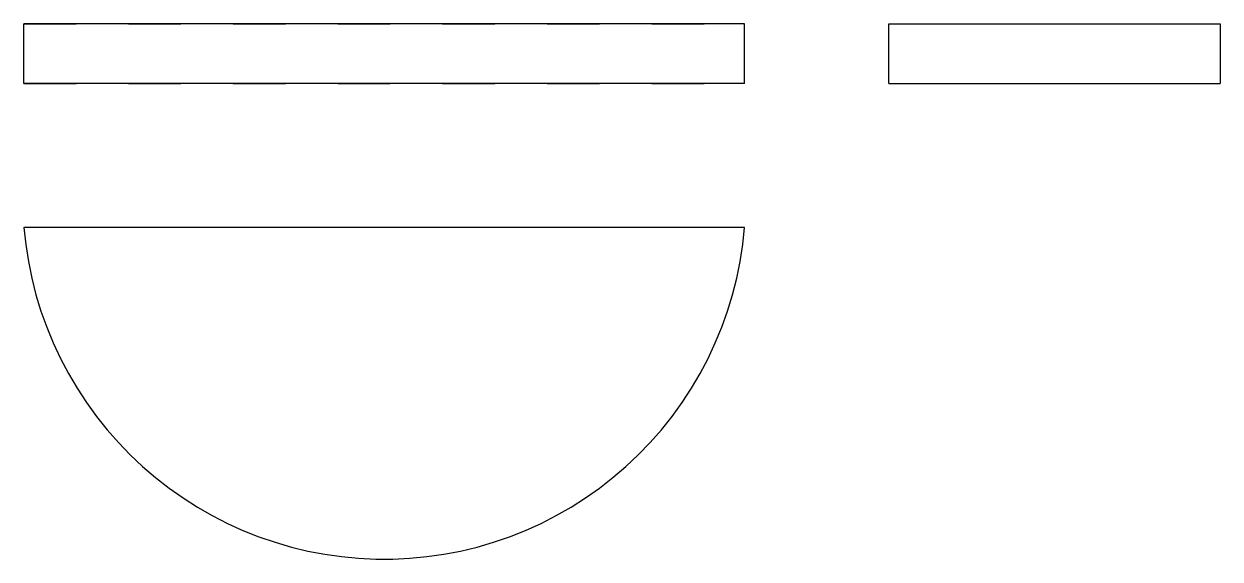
# Model space of a CAD drawing. Extents: x 0 to 2.29, y 0 to 1.02.
import ezdxf

# ---------------------------------------------------------------- set-up
doc = ezdxf.new("R2010")
doc.units = 0
doc.linetypes.add('HIDDEN', pattern=[0.068859, 0.045929, -0.02293])
for name, color, linetype in [('FRONT', 7, 'CONTINUOUS'), ('FRONT_HID', 7, 'HIDDEN'), ('LEFT', 7, 'CONTINUOUS'), ('TOP', 7, 'CONTINUOUS')]:
    doc.layers.add(name, color=color, linetype=linetype)

msp = doc.modelspace()

# ---------------------------------------------------------------- linework, layer by layer
at = {"layer": 'FRONT'}
for p, q in [((0, 0.908567), (0, 1.022184)), ((0.113617, 1.022184), (0, 1.022184)), ((0.471682, 1.022184), (0.113617, 1.022184)), ((0.585298, 1.022184), (0.471682, 1.022184)), ((0.906689, 1.022184), (0.585298, 1.022184)), ((1.020306, 1.022184), (0.906689, 1.022184)), ((1.263556, 1.022184), (1.020306, 1.022184)), ((1.377172, 1.022184), (1.263556, 1.022184)), ((1.377172, 0.908567), (1.377172, 1.022184)), ((0.113617, 0.908567), (0, 0.908567)), ((0.471682, 0.908567), (0.113617, 0.908567)), ((0.585298, 0.908567), (0.471682, 0.908567)), ((0.906689, 0.908567), (0.585298, 0.908567)), ((1.020306, 0.908567), (0.906689, 0.908567)), ((1.263556, 0.908567), (1.020306, 0.908567)), ((1.377172, 0.908567), (1.263556, 0.908567))]:
    msp.add_line(p, q, dxfattribs=at)
at = {"layer": 'FRONT_HID', "linetype": 'HIDDEN'}
for p, q in [((0, 1.022184), (1.377172, 1.022184)), ((0, 0.908567), (1.377172, 0.908567))]:
    msp.add_line(p, q, dxfattribs=at)
at = {"layer": 'LEFT'}
for p, q in [((1.652607, 1.022184), (2.285932, 1.022184)), ((1.652607, 0.908567), (1.652607, 1.022184)), ((2.285932, 1.022184), (2.285932, 0.908567)), ((1.652607, 0.908567), (2.285932, 0.908567))]:
    msp.add_line(p, q, dxfattribs=at)
at = {"layer": 'TOP'}
for p, q in [((0, 0.633133), (0.003489, 0.600698)), ((0.113617, 0.633133), (0, 0.633133)), ((0.471682, 0.633133), (0.113617, 0.633133)), ((0.585298, 0.633133), (0.471682, 0.633133)), ((0.906689, 0.633133), (0.585298, 0.633133)), ((1.020306, 0.633133), (0.906689, 0.633133)), ((1.263556, 0.633133), (1.020306, 0.633133)), ((1.377172, 0.633133), (1.263556, 0.633133)), ((1.373683, 0.600698), (1.377172, 0.633133)), ((0.003489, 0.600698), (0.008505, 0.568465)), ((1.368667, 0.568465), (1.373683, 0.600698)), ((0.008505, 0.568465), (0.015037, 0.536504)), ((1.362135, 0.536504), (1.368667, 0.568465)), ((0.015037, 0.536504), (0.02307, 0.504886)), ((1.354102, 0.504886), (1.362135, 0.536504)), ((0.02307, 0.504886), (0.032587, 0.473684)), ((1.344586, 0.473684), (1.354102, 0.504886)), ((0.032587, 0.473684), (0.043565, 0.442965)), ((1.333608, 0.442965), (1.344586, 0.473684)), ((0.043565, 0.442965), (0.055981, 0.412798)), ((1.321192, 0.412798), (1.333608, 0.442965)), ((0.055981, 0.412798), (0.069807, 0.383252)), ((1.307366, 0.383252), (1.321192, 0.412798)), ((0.069807, 0.383252), (0.085012, 0.35439)), ((1.292161, 0.35439), (1.307366, 0.383252)), ((0.085012, 0.35439), (0.101562, 0.326279)), ((1.275611, 0.326279), (1.292161, 0.35439)), ((0.101562, 0.326279), (0.11942, 0.298979)), ((1.257752, 0.298979), (1.275611, 0.326279)), ((0.11942, 0.298979), (0.138547, 0.272553)), ((1.238625, 0.272553), (1.257752, 0.298979)), ((0.138547, 0.272553), (0.1589, 0.24706)), ((1.218272, 0.24706), (1.238625, 0.272553)), ((0.1589, 0.24706), (0.180433, 0.222555)), ((1.196739, 0.222555), (1.218272, 0.24706)), ((0.180433, 0.222555), (0.203099, 0.199094)), ((1.174073, 0.199094), (1.196739, 0.222555)), ((0.203099, 0.199094), (0.226847, 0.176729)), ((1.150325, 0.176729), (1.174073, 0.199094)), ((0.226847, 0.176729), (0.251624, 0.155509)), ((1.125548, 0.155509), (1.150325, 0.176729)), ((0.251624, 0.155509), (0.277375, 0.135483)), ((1.099797, 0.135483), (1.125548, 0.155509)), ((0.277375, 0.135483), (0.304043, 0.116694)), ((0.304043, 0.116694), (0.331567, 0.099184)), ((1.045605, 0.099184), (1.07313, 0.116694)), ((1.07313, 0.116694), (1.099797, 0.135483)), ((0.331567, 0.099184), (0.359887, 0.082994)), ((1.017285, 0.082994), (1.045605, 0.099184)), ((0.359887, 0.082994), (0.38894, 0.068158)), ((0.988232, 0.068158), (1.017285, 0.082994)), ((0.38894, 0.068158), (0.418661, 0.054709)), ((0.418661, 0.054709), (0.448983, 0.042679)), ((0.92819, 0.042679), (0.958512, 0.054709)), ((0.958512, 0.054709), (0.988232, 0.068158)), ((0.448983, 0.042679), (0.479839, 0.032092)), ((0.479839, 0.032092), (0.51116, 0.022974)), ((0.51116, 0.022974), (0.542877, 0.015345)), ((0.834295, 0.015345), (0.866012, 0.022974)), ((0.866012, 0.022974), (0.897333, 0.032092)), ((0.897333, 0.032092), (0.92819, 0.042679)), ((0.542877, 0.015345), (0.574919, 0.009221)), ((0.574919, 0.009221), (0.607214, 0.004615)), ((0.607214, 0.004615), (0.63969, 0.00154)), ((0.63969, 0.00154), (0.672275, 0)), ((0.672275, 0), (0.704897, 0)), ((0.704897, 0), (0.737482, 0.00154)), ((0.737482, 0.00154), (0.769959, 0.004615)), ((0.769959, 0.004615), (0.802254, 0.009221)), ((0.802254, 0.009221), (0.834295, 0.015345))]:
    msp.add_line(p, q, dxfattribs=at)

doc.saveas('drawing.dxf')
